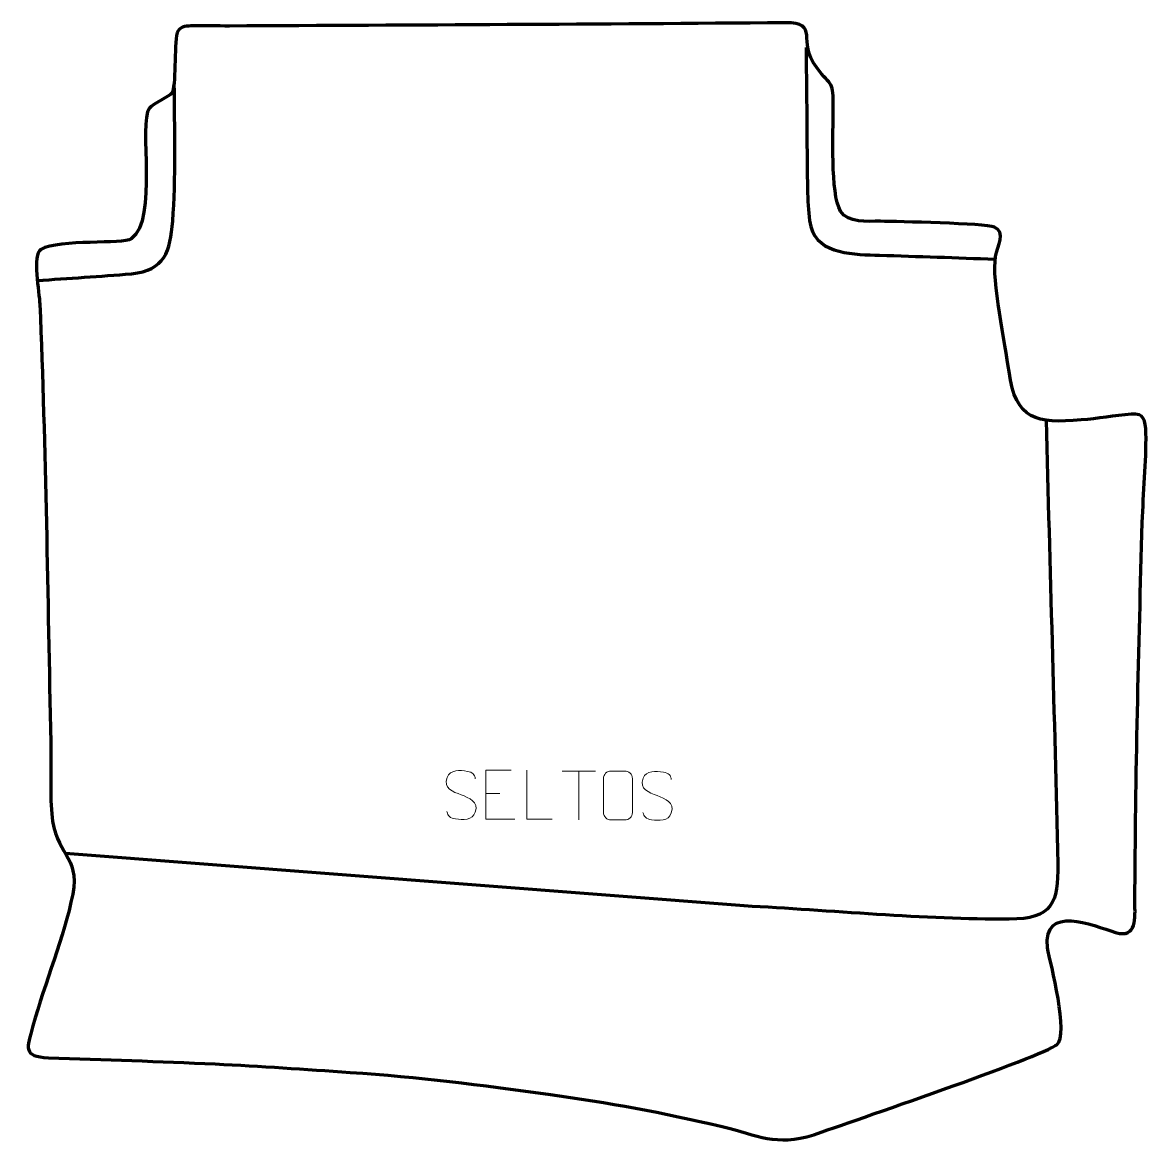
# Model space of a CAD drawing. Header units: millimetres. Extents: x -565 to 8, y 31 to 604.
import ezdxf

# ---------------------------------------------------------------- set-up
doc = ezdxf.new("R2010")
doc.units = ezdxf.units.MM
doc.header["$MEASUREMENT"] = 0
doc.layers.add('layer 2', color=7, linetype='Continuous')
doc.layers.add('layer 3', color=7, linetype='Continuous')

msp = doc.modelspace()

# ---------------------------------------------------------------- linework, layer by layer
at = {"layer": 'layer 2', "color": 142, "lineweight": 158}
for points, knots in [([(-165.6887, 591.1977), (-165.3427, 570.7331), (-165.3234, 550.4279), (-165.0736, 529.999), (-165.0736, 529.999), (-164.9776, 522.1468), (-164.9852, 507.2955), (-163.2655, 499.8896), (-163.2655, 499.8896), (-159.4063, 485.2515), (-140.3425, 485.6671), (-128.2014, 485.2612), (-128.2014, 485.2612), (-108.5046, 484.6026), (-88.9184, 484.0293), (-69.207, 483.1933)], [0, 0, 0, 0, 0.2, 0.2, 0.2, 0.2, 0.4, 0.4, 0.4, 0.4, 0.6, 0.6, 0.6, 0.6, 1, 1, 1, 1]), ([(-557.8548, 472.2959), (-541.9326, 473.526), (-525.7119, 474.4084), (-509.8649, 475.7686), (-509.8649, 475.7686), (-492.769, 477.605), (-490.0516, 486.9929), (-488.7644, 502.8319), (-488.7644, 502.8319), (-487.1435, 522.778), (-487.8509, 551.6758), (-487.9622, 572.5536)], [0, 0, 0, 0, 0.25, 0.25, 0.25, 0.25, 0.5, 0.5, 0.5, 0.5, 1, 1, 1, 1]), ([(-43.163, 401.0601), (-41.3785, 325.6592), (-38.8655, 250.2578), (-37.2772, 174.857), (-37.2772, 174.857), (-36.8535, 154.7443), (-39.9656, 146.707), (-62.0545, 146.573), (-62.0545, 146.573), (-104.9524, 146.3124), (-153.8854, 151.1571), (-197.3064, 153.3119), (-197.3064, 153.3119), (-197.3064, 153.3119), (-543.4878, 180.0653), (-543.4878, 180.0653)], [0, 0, 0, 0, 0.2, 0.2, 0.2, 0.2, 0.4, 0.4, 0.4, 0.4, 0.6, 0.6, 0.6, 0.6, 1, 1, 1, 1])]:
    msp.add_open_spline(points, degree=3, knots=knots, dxfattribs=at)
at = {"layer": 'layer 2', "color": 250, "lineweight": 9}
for points, knots in [([(-341.6198, 210.0468), (-345.8681, 211.5172), (-350.7762, 213.313), (-348.7711, 218.8333), (-348.7711, 218.8333), (-347.2676, 222.9732), (-342.054, 222.5847), (-338.4504, 221.9836), (-338.4504, 221.9836), (-335.5898, 221.5064), (-334.7251, 220.2932), (-334.4145, 218.2091)], [0, 0, 0, 0, 0.25, 0.25, 0.25, 0.25, 0.5, 0.5, 0.5, 0.5, 1, 1, 1, 1]), ([(-316.1788, 222.5236), (-316.1788, 222.5236), (-329.0527, 222.5236), (-329.0527, 222.5236), (-329.0527, 222.5236), (-329.0527, 222.5236), (-329.0527, 197.57), (-329.0527, 197.57), (-329.0527, 197.57), (-329.0527, 197.57), (-314.1869, 197.57), (-314.1869, 197.57)], [0, 0, 0, 0, 0.25, 0.25, 0.25, 0.25, 0.5, 0.5, 0.5, 0.5, 1, 1, 1, 1]), ([(-295.1452, 197.57), (-295.1452, 197.57), (-308.0943, 197.57), (-308.0943, 197.57), (-308.0943, 197.57), (-308.0943, 197.57), (-308.0943, 222.5236), (-308.0943, 222.5236)], [0, 0, 0, 0, 0.33333333, 0.33333333, 0.33333333, 0.33333333, 1, 1, 1, 1]), ([(-265.1396, 222.136), (-262.8139, 222.136), (-260.4878, 222.136), (-258.1617, 222.136), (-258.1617, 222.136), (-256.2151, 222.1716), (-254.2237, 220.68), (-254.197, 218.2424), (-254.197, 218.2424), (-254.1974, 212.4955), (-254.1974, 206.7482), (-254.197, 201.0005), (-254.197, 201.0005), (-254.3368, 198.6771), (-256.014, 197.1975), (-258.1617, 197.1867), (-258.1617, 197.1867), (-260.4936, 197.1871), (-262.8255, 197.1871), (-265.157, 197.1867), (-265.157, 197.1867), (-267.082, 197.0813), (-269.0541, 198.9658), (-269.0429, 200.9831), (-269.0429, 200.9831), (-269.0426, 206.7532), (-269.0426, 212.5229), (-269.0429, 218.2922), (-269.0429, 218.2922), (-269.0387, 220.4303), (-267.292, 222.1495), (-265.1396, 222.136)], [0, 0, 0, 0, 0.11111111, 0.11111111, 0.11111111, 0.11111111, 0.22222222, 0.22222222, 0.22222222, 0.22222222, 0.33333333, 0.33333333, 0.33333333, 0.33333333, 0.44444444, 0.44444444, 0.44444444, 0.44444444, 0.55555556, 0.55555556, 0.55555556, 0.55555556, 0.66666667, 0.66666667, 0.66666667, 0.66666667, 0.77777778, 0.77777778, 0.77777778, 0.77777778, 1, 1, 1, 1]), ([(-241.62, 209.6596), (-245.8683, 211.13), (-250.7764, 212.9258), (-248.7713, 218.4461), (-248.7713, 218.4461), (-247.2678, 222.586), (-242.0542, 222.1975), (-238.4506, 221.5964), (-238.4506, 221.5964), (-235.59, 221.1192), (-234.7253, 219.906), (-234.4147, 217.8219)], [0, 0, 0, 0, 0.25, 0.25, 0.25, 0.25, 0.5, 0.5, 0.5, 0.5, 1, 1, 1, 1]), ([(-341.6198, 210.0467), (-337.6012, 208.4), (-332.5717, 206.5117), (-334.4057, 201.1514), (-334.4057, 201.1514), (-335.8655, 196.885), (-340.7763, 197.1417), (-344.5024, 197.6964), (-344.5024, 197.6964), (-347.2524, 198.1062), (-348.4733, 199.3197), (-348.8513, 201.4319)], [0, 0, 0, 0, 0.25, 0.25, 0.25, 0.25, 0.5, 0.5, 0.5, 0.5, 1, 1, 1, 1]), ([(-241.62, 209.6595), (-237.6014, 208.0128), (-232.5719, 206.1245), (-234.4059, 200.7642), (-234.4059, 200.7642), (-235.8657, 196.4978), (-240.7765, 196.7545), (-244.5026, 197.3092), (-244.5026, 197.3092), (-247.2526, 197.719), (-248.4735, 198.9325), (-248.8515, 201.0447)], [0, 0, 0, 0, 0.25, 0.25, 0.25, 0.25, 0.5, 0.5, 0.5, 0.5, 1, 1, 1, 1])]:
    msp.add_open_spline(points, degree=3, knots=knots, dxfattribs=at)
for points in [[(-290.1136, 222.1128), (-290.1136, 222.1128), (-273.1264, 222.1128), (-273.1264, 222.1128)], [(-281.6198, 197.1828), (-281.6198, 197.1828), (-281.6198, 222.1363), (-281.6198, 222.1363)], [(-329.0527, 210.6439), (-329.0527, 210.6439), (-321.8846, 210.6439), (-321.8846, 210.6439)]]:
    msp.add_open_spline(points, degree=3, dxfattribs=at)
at = {"layer": 'layer 3', "color": 242, "lineweight": 158}
msp.add_open_spline([(-486.5467, 598.5947), (-485.3952, 601.8191), (-482.6546, 602.0737), (-479.467, 602.2257), (-479.467, 602.2257), (-473.6056, 602.5052), (-465.9521, 602.0866), (-459.7845, 602.1183), (-459.7845, 602.1183), (-365.315, 602.5999), (-270.9306, 603.039), (-176.4582, 603.8029), (-176.4582, 603.8029), (-157.8922, 603.953), (-170.6739, 594.4943), (-160.4127, 581.1106), (-160.4127, 581.1106), (-152.2859, 570.5108), (-151.7922, 574.6381), (-151.7561, 559.9827), (-151.7561, 559.9827), (-151.7614, 548.5433), (-153.3772, 516.6134), (-148.0779, 507.7915), (-148.0779, 507.7915), (-144.2755, 501.4616), (-134.4348, 502.6585), (-127.7048, 502.529), (-127.7048, 502.529), (-118.9046, 502.3531), (-74.7218, 501.5827), (-69.511, 499.5147), (-69.511, 499.5147), (-63.5672, 497.1559), (-68.0153, 489.9298), (-68.9681, 484.5956), (-68.9681, 484.5956), (-71.1145, 472.5797), (-63.9413, 439.8392), (-62.0711, 425.9096), (-62.0711, 425.9096), (-58.8441, 401.0937), (-47.9745, 399.26), (-25.3493, 401.1954), (-25.3493, 401.1954), (-16.82, 401.925), (-8.3534, 403.3728), (0.1901, 404.2053), (0.1901, 404.2053), (7.0312, 404.8327), (7.404, 401.0054), (7.7437, 394.4928), (7.7437, 394.4928), (8.0363, 379.7719), (6.322, 363.918), (5.8815, 348.9294), (5.8815, 348.9294), (4.0491, 284.3554), (2.3893, 219.8598), (2.0976, 155.2551), (2.0976, 155.2551), (2.1916, 147.5612), (3.2866, 136.5201), (-7.762, 139.7923), (-7.762, 139.7923), (-19.6511, 143.4477), (-44.8133, 154.4582), (-42.5018, 131.9971), (-42.5018, 131.9971), (-40.8133, 123.8544), (-31.4209, 87.5307), (-37.6808, 82.5616), (-37.6808, 82.5616), (-45.6787, 76.2129), (-143.4265, 43.128), (-161.7509, 36.5703), (-161.7509, 36.5703), (-181.5065, 30.6177), (-189.6619, 36.3273), (-208.4843, 40.7955), (-208.4843, 40.7955), (-239.035, 48.0163), (-266.1797, 53.0235), (-297.278, 57.2744), (-297.278, 57.2744), (-331.6349, 61.975), (-363.51, 66.1873), (-398.2245, 68.439), (-398.2245, 68.439), (-421.3201, 69.937), (-443.9141, 71.7302), (-467.0721, 72.7206), (-467.0721, 72.7206), (-495.5234, 73.947), (-523.6826, 75.0457), (-552.1501, 75.9235), (-552.1501, 75.9235), (-565.4271, 76.6495), (-563.1945, 80.4468), (-560.1079, 92.2238), (-560.1079, 92.2238), (-554.0095, 114.0119), (-544.2565, 137.6489), (-539.7793, 159.2746), (-539.7793, 159.2746), (-536.1547, 179.6135), (-548.7514, 179.0259), (-550.5142, 200.3497), (-550.5142, 200.3497), (-551.4542, 211.7207), (-550.715, 225.1755), (-550.9755, 236.9378), (-550.9755, 236.9378), (-552.6215, 311.37), (-553.4769, 385.876), (-556.5795, 460.2636), (-556.5795, 460.2636), (-556.8162, 465.9385), (-560.6178, 485.7133), (-556.0351, 488.218), (-556.0351, 488.218), (-546.2763, 493.5516), (-514.1213, 490.5941), (-509.8956, 493.6652), (-509.8956, 493.6652), (-496.1082, 503.6852), (-506.479, 552.362), (-500.6742, 560.2335), (-500.6742, 560.2335), (-499.0509, 562.4349), (-490.3204, 566.3423), (-489.2593, 567.8254), (-489.2593, 567.8254), (-487.0176, 570.9589), (-488.1148, 592.2746), (-486.5467, 598.5947)], degree=3, knots=[0, 0, 0, 0, 0.02857143, 0.02857143, 0.02857143, 0.02857143, 0.05714286, 0.05714286, 0.05714286, 0.05714286, 0.08571429, 0.08571429, 0.08571429, 0.08571429, 0.11428571, 0.11428571, 0.11428571, 0.11428571, 0.14285714, 0.14285714, 0.14285714, 0.14285714, 0.17142857, 0.17142857, 0.17142857, 0.17142857, 0.2, 0.2, 0.2, 0.2, 0.22857143, 0.22857143, 0.22857143, 0.22857143, 0.25714286, 0.25714286, 0.25714286, 0.25714286, 0.28571429, 0.28571429, 0.28571429, 0.28571429, 0.31428571, 0.31428571, 0.31428571, 0.31428571, 0.34285714, 0.34285714, 0.34285714, 0.34285714, 0.37142857, 0.37142857, 0.37142857, 0.37142857, 0.4, 0.4, 0.4, 0.4, 0.42857143, 0.42857143, 0.42857143, 0.42857143, 0.45714286, 0.45714286, 0.45714286, 0.45714286, 0.48571429, 0.48571429, 0.48571429, 0.48571429, 0.51428571, 0.51428571, 0.51428571, 0.51428571, 0.54285714, 0.54285714, 0.54285714, 0.54285714, 0.57142857, 0.57142857, 0.57142857, 0.57142857, 0.6, 0.6, 0.6, 0.6, 0.62857143, 0.62857143, 0.62857143, 0.62857143, 0.65714286, 0.65714286, 0.65714286, 0.65714286, 0.68571429, 0.68571429, 0.68571429, 0.68571429, 0.71428571, 0.71428571, 0.71428571, 0.71428571, 0.74285714, 0.74285714, 0.74285714, 0.74285714, 0.77142857, 0.77142857, 0.77142857, 0.77142857, 0.8, 0.8, 0.8, 0.8, 0.82857143, 0.82857143, 0.82857143, 0.82857143, 0.85714286, 0.85714286, 0.85714286, 0.85714286, 0.88571429, 0.88571429, 0.88571429, 0.88571429, 0.91428571, 0.91428571, 0.91428571, 0.91428571, 0.94285714, 0.94285714, 0.94285714, 0.94285714, 1, 1, 1, 1], dxfattribs=at)

doc.saveas('drawing.dxf')
